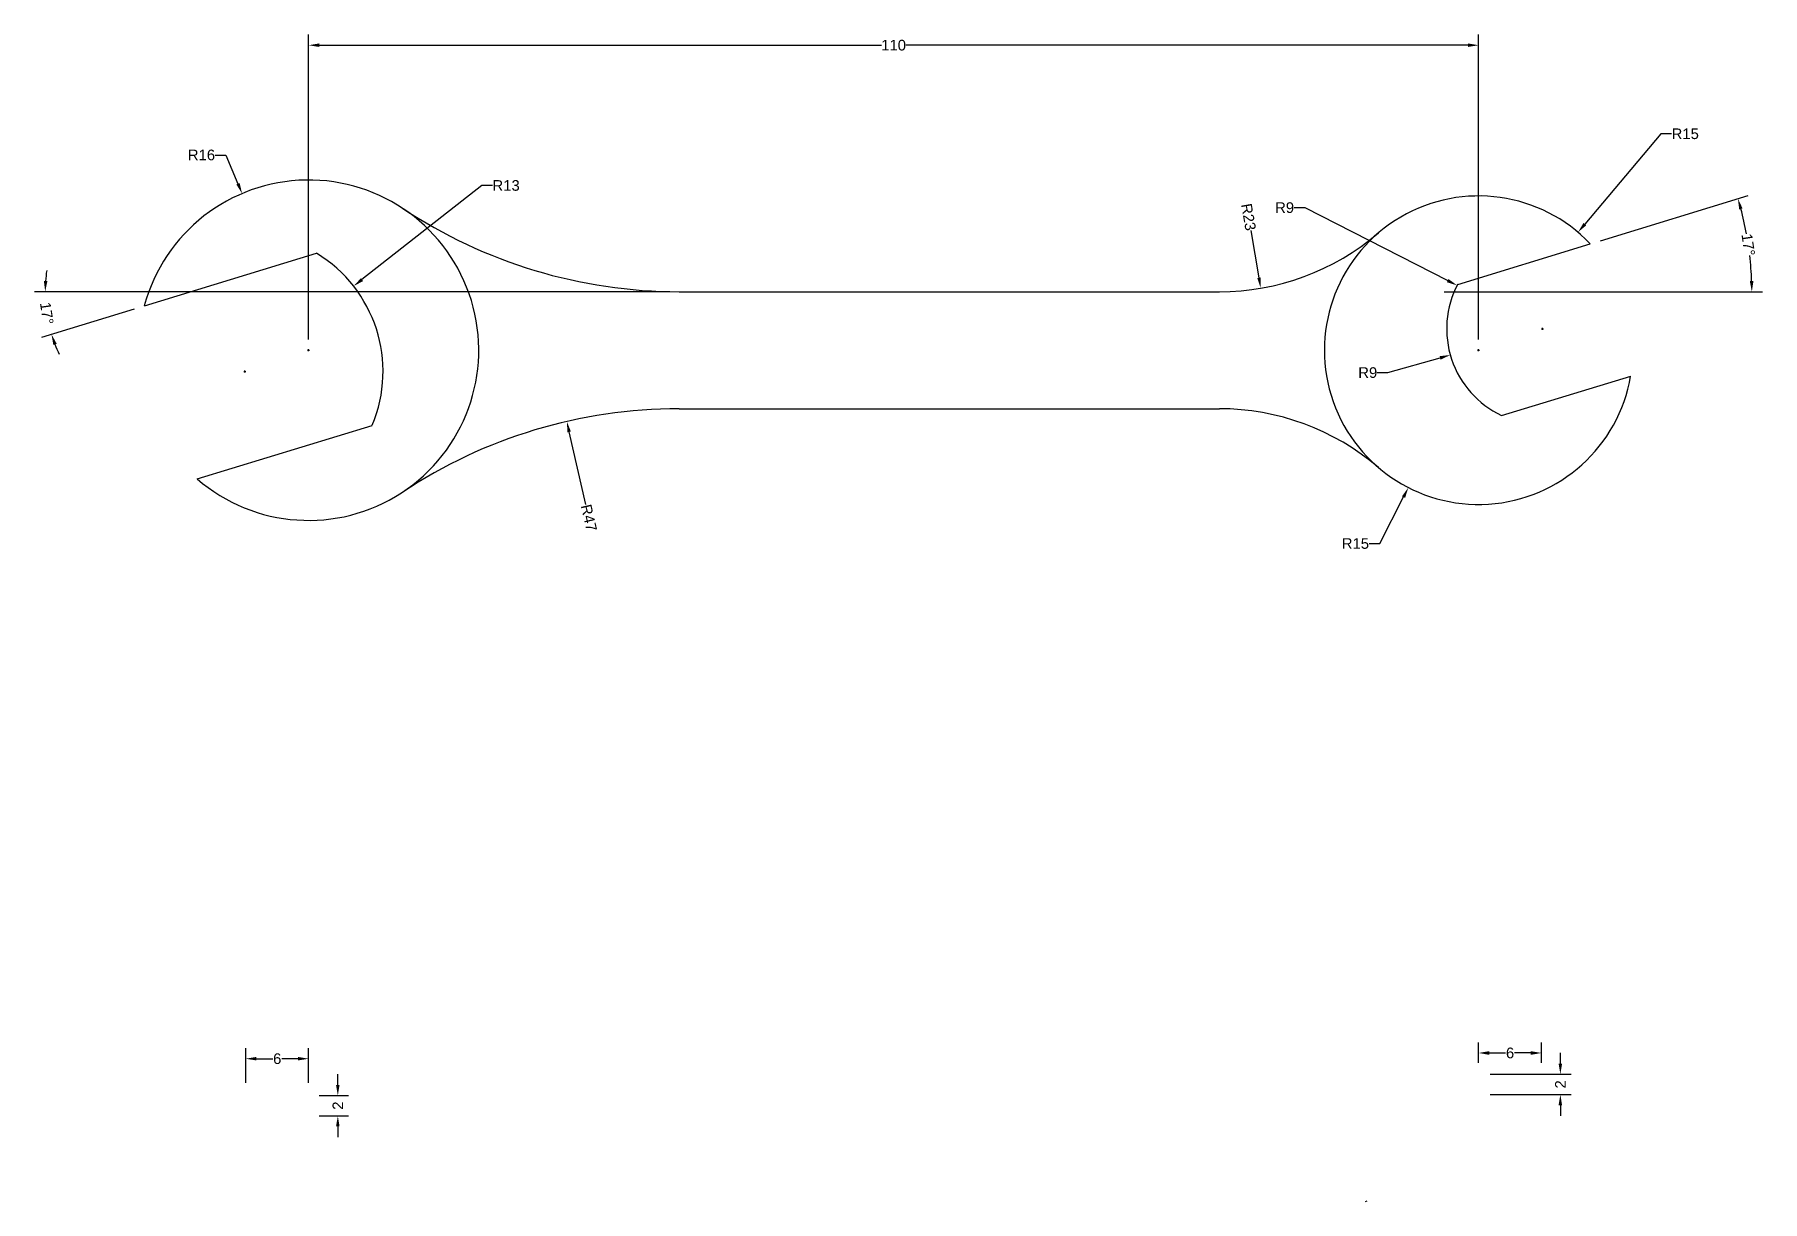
# Model space of a CAD drawing. Header units: millimetres. Extents: x 818 to 980, y 399 to 509.
import ezdxf

# ---------------------------------------------------------------- set-up
doc = ezdxf.new("R2010")
doc.units = ezdxf.units.MM
doc.header["$MEASUREMENT"] = 0
doc.styles.get("Standard").update_dxf_attribs({"font": 'arial.ttf'})
doc.dimstyles.get("Standard").update_dxf_attribs({"dimtxt": 1, "dimasz": 1, "dimexe": 1, "dimexo": 1, "dimgap": 0.09, "dimtad": 0, "dimtoh": 1, "dimdec": 0, "dimzin": 0, "dimdsep": 46, "dimtxsty": 'Standard', "dimcen": 0.09, "dimadec": 0, "dimazin": 0, "dimtfac": 1, "dimtdec": 0, "dimtofl": 0, "dimtmove": 0, "dimatfit": 3, "dimfxl": 1, "dimtolj": 1, "dimtzin": 0, "dimarcsym": 0})

# ---------------------------------------------------------------- blocks, each defined once
blk = doc.blocks.new('*D3')
at = {"color": 0, "lineweight": -2, "transparency": 16777216}
for p, q in [((843.41, 479.99), (843.41, 508.66)), ((953.41, 479.99), (953.41, 508.66)), ((844.41, 507.66), (897.27, 507.66)), ((952.41, 507.66), (899.56, 507.66))]:
    blk.add_line(p, q, dxfattribs=at)
at = {"color": 0, "transparency": 16777216}
for points in [[(844.41, 507.83), (844.41, 507.5), (843.41, 507.66)], [(952.41, 507.83), (952.41, 507.5), (953.41, 507.66)]]:
    blk.add_solid(points, dxfattribs=at)
at = {"color": 0, "transparency": 16777216, "insert": (898.41, 507.66), "char_height": 1, "attachment_point": 5}
blk.add_mtext('\\A1;110', dxfattribs=at)
blk = doc.blocks.new('*D4')
at = {"color": 0, "lineweight": -2, "transparency": 16777216}
for p, q in [((834.62, 497.34), (835.62, 497.34)), ((835.62, 497.34), (836.77, 494.63)), ((843.32, 478.99), (843.5, 478.99)), ((843.41, 478.9), (843.41, 479.08))]:
    blk.add_line(p, q, dxfattribs=at)
at = {"color": 0, "transparency": 16777216}
blk.add_solid([(836.93, 494.7), (836.62, 494.57), (837.16, 493.71)], dxfattribs=at)
at = {"color": 0, "transparency": 16777216, "insert": (833.34, 497.34), "char_height": 1, "attachment_point": 5}
blk.add_mtext('\\A1;R16', dxfattribs=at)
blk = doc.blocks.new('*D5')
at = {"color": 0, "lineweight": -2, "transparency": 16777216}
for p, q in [((859.7, 494.47), (848.43, 485.63)), ((860.7, 494.47), (859.7, 494.47)), ((837.32, 476.99), (837.5, 476.99)), ((837.41, 476.9), (837.41, 477.08))]:
    blk.add_line(p, q, dxfattribs=at)
at = {"color": 0, "transparency": 16777216}
blk.add_solid([(848.33, 485.76), (848.53, 485.49), (847.64, 485.01)], dxfattribs=at)
at = {"color": 0, "transparency": 16777216, "insert": (861.98, 494.47), "char_height": 1, "attachment_point": 5}
blk.add_mtext('\\A1;R13', dxfattribs=at)
blk = doc.blocks.new('*D6')
at = {"color": 0, "lineweight": -2, "transparency": 16777216}
for p, q in [((970.55, 499.33), (963.4, 490.84)), ((971.55, 499.33), (970.55, 499.33)), ((953.32, 478.99), (953.5, 478.99)), ((953.41, 478.9), (953.41, 479.08))]:
    blk.add_line(p, q, dxfattribs=at)
at = {"color": 0, "transparency": 16777216}
blk.add_solid([(963.27, 490.95), (963.53, 490.73), (962.76, 490.08)], dxfattribs=at)
at = {"color": 0, "transparency": 16777216, "insert": (972.84, 499.33), "char_height": 1, "attachment_point": 5}
blk.add_mtext('\\A1;R15', dxfattribs=at)
blk = doc.blocks.new('*D7')
at = {"color": 0, "lineweight": -2, "transparency": 16777216}
for p, q in [((936.07, 492.39), (937.07, 492.39)), ((937.07, 492.39), (950.51, 485.53)), ((959.32, 480.99), (959.5, 480.99)), ((959.41, 480.9), (959.41, 481.08))]:
    blk.add_line(p, q, dxfattribs=at)
at = {"color": 0, "transparency": 16777216}
blk.add_solid([(950.58, 485.68), (950.43, 485.38), (951.4, 485.08)], dxfattribs=at)
at = {"color": 0, "transparency": 16777216, "insert": (935.17, 492.39), "char_height": 1, "attachment_point": 5}
blk.add_mtext('\\A1;R9', dxfattribs=at)
blk = doc.blocks.new('*D8')
at = {"color": 0, "lineweight": -2, "transparency": 16777216}
for p, q in [((877.24, 484.49), (817.65, 484.49)), ((827.01, 482.86), (818.29, 480.19))]:
    blk.add_line(p, q, dxfattribs=at)
for start, end in [(171.6248, 175.8124), (201.1876, 205.3752)]:
    blk.add_arc((832.33, 484.49), 13.69, start, end, dxfattribs=at)
at = {"color": 0, "transparency": 16777216}
for points in [[(818.85, 485.48), (818.52, 485.49), (818.65, 484.49)], [(819.41, 479.48), (819.73, 479.59), (819.24, 480.48)]]:
    blk.add_solid(points, dxfattribs=at)
at = {"color": 0, "transparency": 16777216, "insert": (818.8, 482.46), "char_height": 1, "attachment_point": 5, "rotation": 278.5}
blk.add_mtext('\\A1;17°', dxfattribs=at)
blk = doc.blocks.new('*D10')
at = {"color": 0, "lineweight": -2, "transparency": 16777216}
blk.add_line((869.48, 464.48), (867.91, 471.31), dxfattribs=at)
at = {"color": 0, "transparency": 16777216}
blk.add_solid([(868.07, 471.35), (867.75, 471.27), (867.69, 472.29)], dxfattribs=at)
at = {"color": 0, "transparency": 16777216, "insert": (869.77, 463.23), "char_height": 1, "attachment_point": 5, "rotation": 282.9737}
blk.add_mtext('\\A1;R47', dxfattribs=at)
blk = doc.blocks.new('*D11')
at = {"color": 0, "lineweight": -2, "transparency": 16777216}
blk.add_line((932, 490.25), (932.76, 485.8), dxfattribs=at)
at = {"color": 0, "transparency": 16777216}
blk.add_solid([(932.92, 485.83), (932.6, 485.77), (932.93, 484.82)], dxfattribs=at)
at = {"color": 0, "transparency": 16777216, "insert": (931.78, 491.51), "char_height": 1, "attachment_point": 5, "rotation": 279.7311}
blk.add_mtext('\\A1;R23', dxfattribs=at)
blk = doc.blocks.new('*D13')
at = {"color": 0, "lineweight": -2, "transparency": 16777216}
for p, q in [((959.32, 480.99), (959.5, 480.99)), ((959.41, 480.9), (959.41, 481.08)), ((944.89, 476.88), (949.79, 478.26)), ((943.89, 476.88), (944.89, 476.88))]:
    blk.add_line(p, q, dxfattribs=at)
at = {"color": 0, "transparency": 16777216}
blk.add_solid([(949.75, 478.43), (949.84, 478.1), (950.75, 478.54)], dxfattribs=at)
at = {"color": 0, "transparency": 16777216, "insert": (942.99, 476.88), "char_height": 1, "attachment_point": 5}
blk.add_mtext('\\A1;R9', dxfattribs=at)
blk = doc.blocks.new('*D14')
at = {"color": 0, "lineweight": -2, "transparency": 16777216}
for p, q in [((953.32, 478.99), (953.5, 478.99)), ((953.41, 478.9), (953.41, 479.08)), ((944.12, 460.81), (946.35, 465.19)), ((943.12, 460.81), (944.12, 460.81))]:
    blk.add_line(p, q, dxfattribs=at)
at = {"color": 0, "transparency": 16777216}
blk.add_solid([(946.21, 465.26), (946.5, 465.11), (946.81, 466.08)], dxfattribs=at)
at = {"color": 0, "transparency": 16777216, "insert": (941.83, 460.81), "char_height": 1, "attachment_point": 5}
blk.add_mtext('\\A1;R15', dxfattribs=at)
blk = doc.blocks.new('*D15')
at = {"color": 0, "lineweight": -2, "transparency": 16777216}
for p, q in [((964.86, 489.28), (978.75, 493.53)), ((950.17, 484.49), (980.1, 484.49))]:
    blk.add_line(p, q, dxfattribs=at)
for start, end in [(10.4606, 15.0853), (1.9147, 6.5394)]:
    blk.add_arc((949.17, 484.49), 29.93, start, end, dxfattribs=at)
at = {"color": 0, "transparency": 16777216}
for points in [[(977.91, 492.23), (978.23, 492.32), (977.79, 493.23)], [(979.25, 485.49), (978.91, 485.48), (979.1, 484.49)]]:
    blk.add_solid(points, dxfattribs=at)
at = {"color": 0, "transparency": 16777216, "insert": (978.77, 488.91), "char_height": 1, "attachment_point": 5, "rotation": 278.5}
blk.add_mtext('\\A1;17°', dxfattribs=at)
blk = doc.blocks.new('*D16')
at = {"color": 0, "lineweight": -2, "transparency": 16777216}
for p, q in [((953.41, 412.01), (953.41, 413.92)), ((954.41, 412.92), (955.95, 412.92)), ((958.32, 412.92), (956.79, 412.92)), ((959.32, 412.01), (959.32, 413.92))]:
    blk.add_line(p, q, dxfattribs=at)
at = {"color": 0, "transparency": 16777216}
for points in [[(954.41, 413.09), (954.41, 412.75), (953.41, 412.92)], [(958.32, 413.09), (958.32, 412.75), (959.32, 412.92)]]:
    blk.add_solid(points, dxfattribs=at)
at = {"color": 0, "transparency": 16777216, "insert": (956.37, 412.92), "char_height": 1, "attachment_point": 5}
blk.add_mtext('\\A1;6', dxfattribs=at)
blk = doc.blocks.new('*D17')
at = {"color": 0, "lineweight": -2, "transparency": 16777216}
for p, q in [((961.1, 411.92), (961.1, 412.92)), ((954.5, 410.92), (962.1, 410.92)), ((954.5, 409.01), (962.1, 409.01)), ((961.1, 408.01), (961.1, 407.01))]:
    blk.add_line(p, q, dxfattribs=at)
at = {"color": 0, "transparency": 16777216}
for points in [[(960.93, 411.92), (961.26, 411.92), (961.1, 410.92)], [(960.93, 408.01), (961.26, 408.01), (961.1, 409.01)]]:
    blk.add_solid(points, dxfattribs=at)
at = {"color": 0, "transparency": 16777216, "insert": (961.1, 409.97), "char_height": 1, "attachment_point": 5, "rotation": 90}
blk.add_mtext('\\A1;2', dxfattribs=at)
blk = doc.blocks.new('*D18')
at = {"color": 0, "lineweight": -2, "transparency": 16777216}
for p, q in [((846.16, 409.92), (846.16, 410.92)), ((844.41, 408.92), (847.16, 408.92)), ((844.41, 407.01), (847.16, 407.01)), ((846.16, 406.01), (846.16, 405.01))]:
    blk.add_line(p, q, dxfattribs=at)
at = {"color": 0, "transparency": 16777216}
for points in [[(845.99, 409.92), (846.32, 409.92), (846.16, 408.92)], [(845.99, 406.01), (846.32, 406.01), (846.16, 407.01)]]:
    blk.add_solid(points, dxfattribs=at)
at = {"color": 0, "transparency": 16777216, "insert": (846.16, 407.97), "char_height": 1, "attachment_point": 5, "rotation": 90}
blk.add_mtext('\\A1;2', dxfattribs=at)
blk = doc.blocks.new('*D19')
at = {"color": 0, "lineweight": -2, "transparency": 16777216}
for p, q in [((837.5, 410.1), (837.5, 413.38)), ((843.41, 410.1), (843.41, 413.38)), ((838.5, 412.38), (840.04, 412.38)), ((842.41, 412.38), (840.88, 412.38))]:
    blk.add_line(p, q, dxfattribs=at)
at = {"color": 0, "transparency": 16777216}
for points in [[(838.5, 412.55), (838.5, 412.22), (837.5, 412.38)], [(842.41, 412.55), (842.41, 412.22), (843.41, 412.38)]]:
    blk.add_solid(points, dxfattribs=at)
at = {"color": 0, "transparency": 16777216, "insert": (840.46, 412.38), "char_height": 1, "attachment_point": 5}
blk.add_mtext('\\A1;6', dxfattribs=at)

msp = doc.modelspace()

# ---------------------------------------------------------------- linework, layer by layer
for p, q in [((951.45, 485.18), (963.91, 488.99)), ((827.97, 483.15), (844.16, 488.1)), ((878.24, 484.49), (929.04, 484.49)), ((955.57, 472.85), (967.71, 476.56)), ((878.24, 473.49), (929.04, 473.49)), ((832.94, 466.89), (849.39, 471.92)), ((942.77, 398.96), (942.92, 399.01))]:
    msp.add_line(p, q)
for centre, radius, start, end in [((843.41, 478.99), 16, 229.09, 164.91), ((878.24, 531.49), 47, 236.4427, 270), ((953.41, 478.99), 14.5, 43.6331, 350.3669), ((929.04, 507.49), 23, 270, 310.5358), ((837.41, 476.99), 13, 337.0841, 58.7613), ((959.41, 480.99), 9, 152.2008, 244.7161), ((878.24, 426.49), 47, 90, 123.5573), ((929.04, 450.49), 23, 49.4642, 90)]:
    msp.add_arc(centre, radius, start, end)

# ---------------------------------------------------------------- dimensions: what is measured, and where the dimension line sits
for base, p1, p2, picture, middle in [((953.41, 507.66), (843.41, 478.99), (953.41, 478.99), '*D3', (898.41, 507.66)), ((837.5, 412.38), (843.41, 409.1), (837.5, 409.1), '*D19', (840.46, 412.38)), ((953.41, 412.92), (959.32, 411.01), (953.41, 411.01), '*D16', (956.37, 412.92))]:
    dim = msp.add_linear_dim(base=base, p1=p1, p2=p2, dimstyle='Standard')
    dim.commit()
    dim.dimension.update_dxf_attribs({"geometry": picture, "text_midpoint": middle})
for center, mpoint, picture, middle in [((929.04, 507.49), (932.93, 484.82), '*D11', (931.78, 491.51)), ((953.4138, 478.9852), (962.7553, 490.0752), '*D6', (972.8378, 499.328)), ((843.41, 478.99), (837.16, 493.71), '*D4', (833.34, 497.34)), ((837.41, 476.99), (847.64, 485.01), '*D5', (861.98, 494.47)), ((959.41, 480.99), (951.4, 485.08), '*D7', (935.17, 492.39)), ((959.41, 480.99), (950.75, 478.54), '*D13', (942.99, 476.88)), ((953.4138, 478.9852), (946.8097, 466.0765), '*D14', (941.8275, 460.8112)), ((878.24, 426.49), (867.69, 472.29), '*D10', (869.77, 463.23))]:
    dim = msp.add_radius_dim(center=center, mpoint=mpoint, dimstyle='Standard')
    dim.commit()
    dim.dimension.update_dxf_attribs({"geometry": picture, "text_midpoint": middle, "dimtype": 164})
for base, line2, picture, middle in [((978.95, 487.44), ((951.45, 485.18), (963.91, 488.99)), '*D15', (978.77, 488.91)), ((818.71, 483.13), ((827.97, 483.15), (844.16, 488.1)), '*D8', (818.8, 482.46))]:
    dim = msp.add_angular_dim_2l(base=base, line1=((878.24, 484.49), (929.04, 484.49)), line2=line2, dimstyle='Standard')
    dim.commit()
    dim.dimension.update_dxf_attribs({"geometry": picture, "text_midpoint": middle})
for base, p1, p2, picture, middle in [((961.1, 410.92), (953.5, 409.01), (953.5, 410.92), '*D17', (961.1, 409.97)), ((846.16, 407.01), (843.41, 408.92), (843.41, 407.01), '*D18', (846.16, 407.97))]:
    dim = msp.add_linear_dim(base=base, p1=p1, p2=p2, angle=90, dimstyle='Standard')
    dim.commit()
    dim.dimension.update_dxf_attribs({"geometry": picture, "text_midpoint": middle})

doc.saveas('drawing.dxf')
